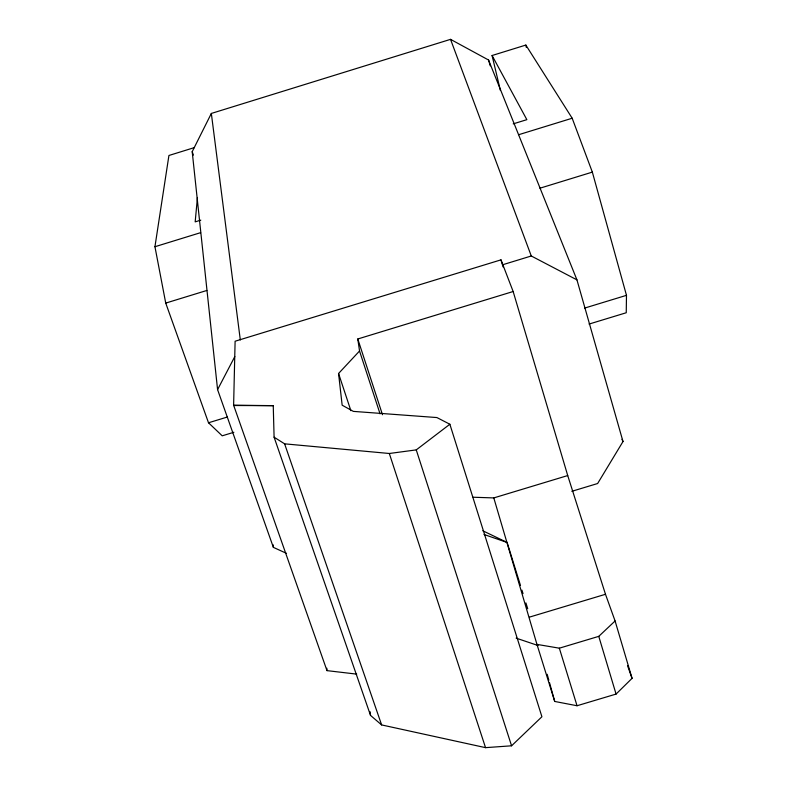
<?xml version="1.0" encoding="UTF-8"?>
<svg xmlns="http://www.w3.org/2000/svg" width="787" height="787" viewBox="0 0 787 787"><rect width="100%" height="100%" fill="white"/><g stroke="black" fill="none" stroke-linecap="round" stroke-linejoin="round"><path stroke-width="1.18" d="M500.365 90.377L492.082 55.513L525.844 45.066L572.179 118.237L592.345 172.117L626.482 295.332L626.245 312.744L589.06 324.067M197.448 197.517L195.176 221.875L200.803 220.134M233.877 432.27L222.209 435.821L208.506 422.776L165.732 303.093L154.941 246.725L168.92 155.482L194.271 147.631M286.517 553.369L273.364 547.358L217.576 389.614L192.205 151.675L211.339 113.446L450.538 39.35L488.56 60.019L576.94 279.867L622.999 441.546L597.628 483.523L571.805 491.314M217.576 389.614L234.821 356.56M356.708 674.125L326.989 670.632L233.611 405.197L273.246 405.649L274.092 437.178L370.529 715.413L381.626 724.925L485.54 747.65L511.57 745.801L541.918 716.75L449.869 424.242L436.913 417.563L353.353 411.385L342.158 405.197L338.558 373.491L359.541 350.992L357.79 338.981L513.154 291.515L567.722 475.555L605.488 594.283L615.09 620.973L632.059 678.345L616.064 694.085L577.038 705.742L554.727 701.453L536.96 644.396L493.793 497.915L473.125 497.236M536.96 644.396L559.341 648.183L598.769 636.358L615.09 620.973M274.092 437.178L284.609 443.838L389.319 453.489L416.254 449.889L449.869 424.242M513.213 123.864L526.857 119.663L492.082 55.513M154.941 246.725L200.626 232.657M518.751 134.685L572.179 118.237M165.732 303.093L206.833 290.472M539.921 188.211L592.345 172.117M513.154 291.515L500.975 259.858L235.106 341.233L233.611 405.512L273.246 405.649M503.07 264.629L531.284 255.991L576.94 279.867M208.506 422.776L227.276 417.051M584.593 308.101L626.482 295.332M493.793 497.915L567.722 475.555M529.435 617.126L605.488 594.283M516.144 638.139L538.141 645.547M484.005 534.481L507.113 542.459L520.492 585.479M482.785 530.763L507.113 542.459M622.005 439.313L622.999 441.546M450.538 39.35L531.284 255.991M627.514 665.615L632.059 678.345M284.609 443.838L381.626 724.925M192.205 151.675L193.386 155.118M338.558 373.491L350.884 410.706M357.79 338.981L382.492 414.729M359.541 350.992L380.062 413.864M389.319 453.489L485.54 747.65M416.254 449.889L511.57 745.801M521.938 590.132L523.021 593.614M525.913 602.921L527.723 608.735M559.341 648.183L577.038 705.742M598.769 636.358L616.064 694.085M500.975 259.858L503.08 266.931M488.56 60.019L490.252 65.872M547.181 674.292L548.824 680.194M549.474 682.555L554.727 701.453M525.844 45.066L526.287 47.407M211.339 113.446L240.31 339.964M370.136 711.763L370.529 715.413M326.821 668.193L326.989 670.632M273.305 544.919L273.364 547.358"/></g></svg>
